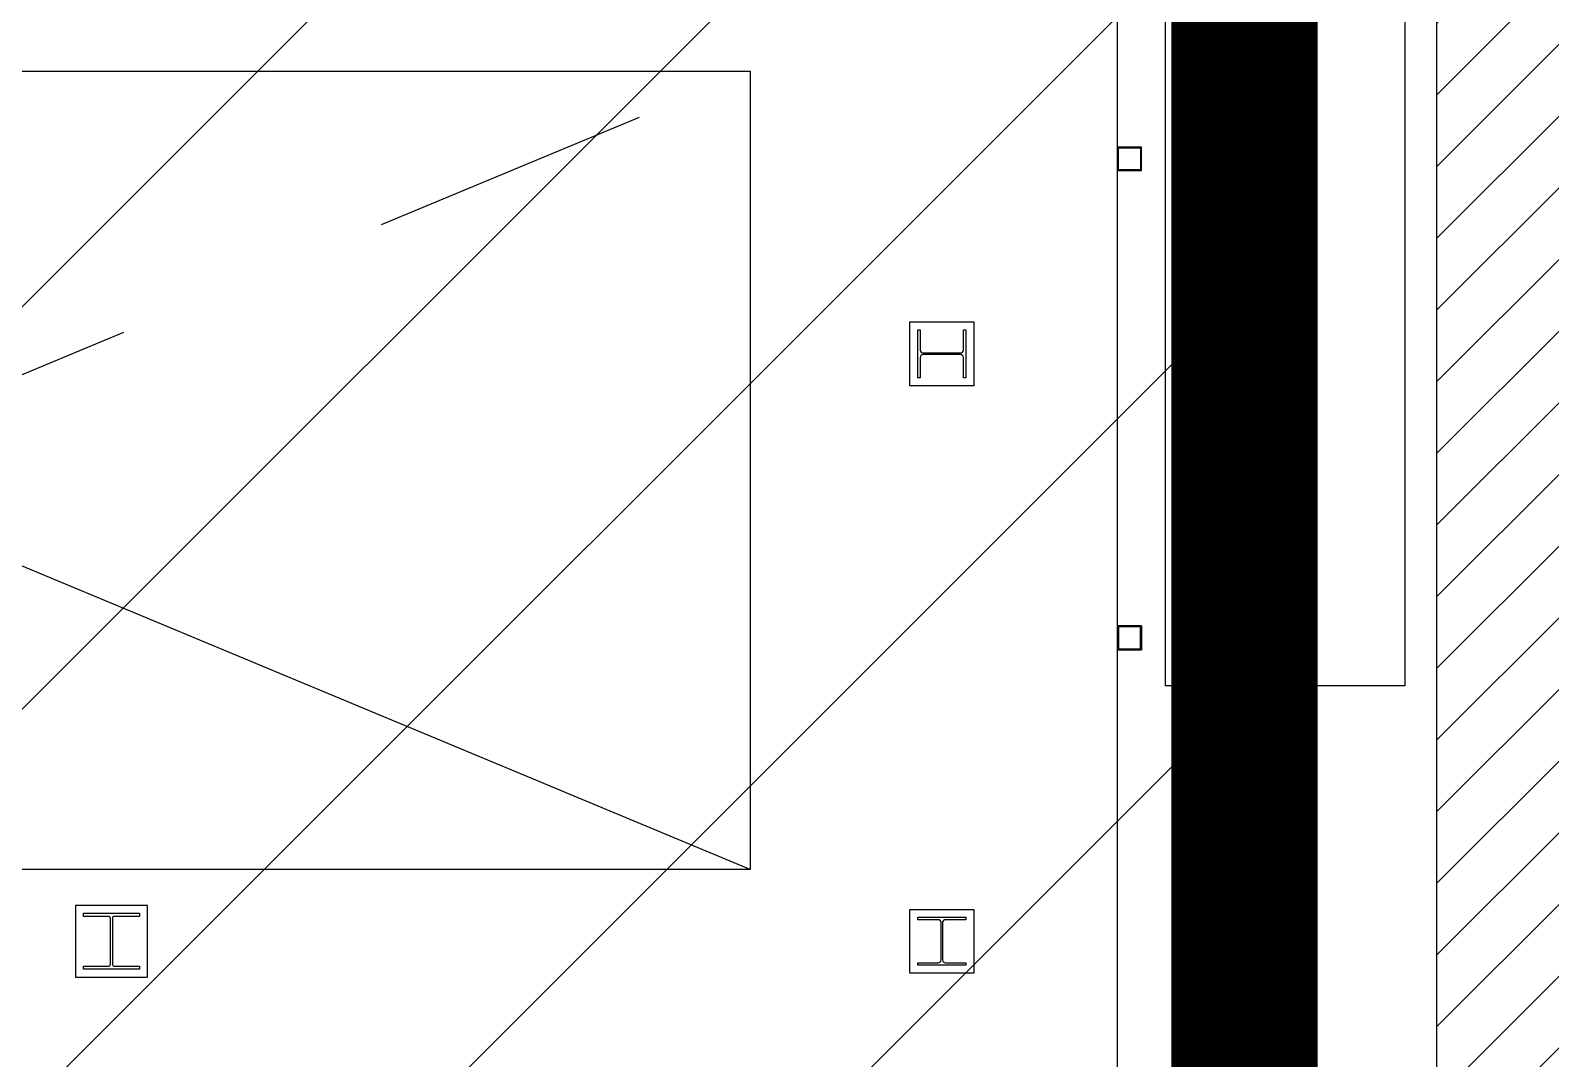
# Model space of a CAD drawing. Header units: millimetres. Extents: x 66027 to 360317, y -114806 to -64032.
# Drawn here: x 129094 to 129666, y -69182 to -68796 of the extents above; entities that cross this region are included whole.
import ezdxf

# ---------------------------------------------------------------- set-up
doc = ezdxf.new("R2010")
doc.units = ezdxf.units.MM
doc.header["$LTSCALE"] = 140
doc.linetypes.add('CENTER', pattern=[2, 1.25, -0.25, 0.25, -0.25])
for name, color, linetype in [('3', 3, 'Continuous'), ('C_CEN', 1, 'CENTER'), ('C_STEEL', 2, 'Continuous'), ('C_TEXT_01', 2, 'Continuous')]:
    doc.layers.add(name, color=color, linetype=linetype)

# ---------------------------------------------------------------- blocks, each defined once
blk = doc.blocks.new('KEY PLAN_NEW')
h = blk.add_hatch()
h.set_pattern_fill('ANSI31', color=253, scale=2)
h.set_pattern_definition([(45, (-1396.921, -1800.0236), (-4.490128, 4.490128), [])])
edge = h.paths.add_edge_path()
edge.add_line((-2006.86, -1075.94), (-2006.86, -1091.94))
edge.add_line((-2006.86, -1091.94), (-2067.86, -1091.94))
edge.add_line((-2067.86, -1091.94), (-2067.86, -1375.94))
edge.add_line((-2067.86, -1375.94), (-2006.86, -1375.94))
edge.add_line((-2006.86, -1375.94), (-2006.86, -1391.94))
edge.add_line((-2006.86, -1391.94), (-2007.86, -1391.94))
edge.add_line((-2007.86, -1391.94), (-2007.86, -1488.94))
edge.add_line((-2007.86, -1488.94), (-2008.31, -1488.94))
edge.add_arc((-2028.72, -1493.5), 20.91, 12.5777, 76.5787)
edge.add_line((-2023.86, -1473.16), (-2023.86, -1391.94))
edge.add_line((-2023.86, -1391.94), (-2247.86, -1391.94))
edge.add_line((-2247.86, -1391.94), (-2247.86, -1488.94))
edge.add_line((-2247.86, -1488.94), (-2263.86, -1488.94))
edge.add_line((-2263.86, -1488.94), (-2263.86, -1452.18))
edge.add_line((-2263.86, -1452.18), (-2549.86, -1452.18))
edge.add_line((-2549.86, -1452.18), (-2549.86, -1488.94))
edge.add_line((-2549.86, -1488.94), (-2565.86, -1488.94))
edge.add_line((-2565.86, -1488.94), (-2565.86, -1427.94))
edge.add_line((-2565.86, -1427.94), (-2720.86, -1427.94))
edge.add_line((-2720.86, -1427.94), (-2720.86, -1411.94))
edge.add_line((-2720.86, -1411.94), (-2623.86, -1411.94))
edge.add_line((-2623.86, -1411.94), (-2623.86, -1075.94))
edge.add_line((-2623.86, -1075.94), (-2563.86, -1075.94))
edge.add_line((-2563.86, -1075.94), (-2563.86, -1071.94))
edge.add_line((-2563.86, -1071.94), (-2547.86, -1071.94))
edge.add_line((-2547.86, -1071.94), (-2547.86, -1091.94))
edge.add_line((-2547.86, -1091.94), (-2607.86, -1091.94))
edge.add_line((-2607.86, -1091.94), (-2607.86, -1411.94))
edge.add_line((-2607.86, -1411.94), (-2549.86, -1411.94))
edge.add_line((-2549.86, -1411.94), (-2549.86, -1436.18))
edge.add_line((-2549.86, -1436.18), (-2263.86, -1436.18))
edge.add_line((-2263.86, -1436.18), (-2263.86, -1375.94))
edge.add_line((-2263.86, -1375.94), (-2083.86, -1375.94))
edge.add_line((-2083.86, -1375.94), (-2083.86, -1075.94))
edge.add_line((-2083.86, -1075.94), (-2006.86, -1075.94))
at = {"color": 253}
for p, q in [((-2123.86, -1368.38, 46), (-2123.86, -1075.5, 46)), ((-2083.86, -1375.94, 46), (-2083.86, -1075.94, 46)), ((-2123.86, -1250.44, 46), (-2120.86, -1250.44, 46)), ((-2123.74, -1253.32, 46), (-2123.74, -1250.56, 46)), ((-2123.74, -1250.56, 46), (-2120.98, -1250.56, 46)), ((-2120.98, -1250.56, 46), (-2120.98, -1253.32, 46)), ((-2120.98, -1250.56, 46), (-2120.98, -1253.32, 46)), ((-2120.86, -1253.44, 46), (-2120.86, -1250.44, 46)), ((-2120.86, -1253.44, 46), (-2123.86, -1253.44, 46)), ((-2120.98, -1253.32, 46), (-2123.74, -1253.32, 46)), ((-2120.86, -1310.44, 46), (-2123.86, -1310.44, 46)), ((-2120.98, -1310.56, 46), (-2123.74, -1310.56, 46)), ((-2123.74, -1310.56, 46), (-2123.74, -1313.32, 46)), ((-2120.98, -1313.32, 46), (-2120.98, -1310.56, 46)), ((-2120.98, -1313.32, 46), (-2120.98, -1310.56, 46)), ((-2120.86, -1310.44, 46), (-2120.86, -1313.44, 46)), ((-2123.86, -1313.44, 46), (-2120.86, -1313.44, 46)), ((-2123.74, -1313.32, 46), (-2120.98, -1313.32, 46)), ((-2253.36, -1346.82, 46), (-2253.36, -1346.44, 46)), ((-2253.36, -1346.44, 46), (-2246.36, -1346.44, 46)), ((-2250.24, -1346.82, 46), (-2253.36, -1346.82, 46)), ((-2249.98, -1352.8, 46), (-2249.98, -1347.08, 46)), ((-2249.74, -1347.08, 46), (-2249.74, -1352.8, 46)), ((-2246.36, -1346.82, 46), (-2249.48, -1346.82, 46)), ((-2246.36, -1346.44, 46), (-2246.36, -1346.82, 46)), ((-2253.36, -1353.44, 46), (-2253.36, -1353.06, 46)), ((-2253.36, -1353.06, 46), (-2250.24, -1353.06, 46)), ((-2246.36, -1353.44, 46), (-2253.36, -1353.44, 46)), ((-2249.48, -1353.06, 46), (-2246.36, -1353.06, 46)), ((-2246.36, -1353.06, 46), (-2246.36, -1353.44, 46))]:
    blk.add_line(p, q, dxfattribs=at)
at = {"color": 253, "elevation": 46}
blk.add_lwpolyline([(-2117.86, -1197.94), (-2087.86, -1197.94), (-2087.86, -1317.94), (-2117.86, -1317.94)], close=True, dxfattribs=at)
blk.add_lwpolyline([(-2409.86, -1240.94), (-2169.86, -1240.94), (-2169.86, -1340.94), (-2409.86, -1340.94)], dxfattribs=at)
at = {"color": 253}
for centre, start, end in [((-2250.24, -1347.08, 46), 0, 90), ((-2249.48, -1347.08, 46), 90, 180), ((-2250.24, -1352.8, 46), 270, 0), ((-2249.48, -1352.8, 46), 180, 270)]:
    blk.add_arc(centre, 0.26, start, end, dxfattribs=at)
at = {"layer": 'C_CEN', "color": 253}
for p, q in [((-2409.86, -1340.94, 46), (-2169.86, -1240.94, 46)), ((-2169.86, -1340.94, 46), (-2409.86, -1240.94, 46))]:
    blk.add_line(p, q, dxfattribs=at)
at = {"layer": 'C_STEEL', "color": 253, "elevation": 46}
blk.add_lwpolyline([(-2245.36, -1345.44), (-2254.36, -1345.44), (-2254.36, -1354.44), (-2245.36, -1354.44)], close=True, dxfattribs=at)
at = {"layer": 'C_TEXT_01', "color": 253, "elevation": 46}
for points in [[(-2149.86, -1272.34), (-2141.86, -1272.34), (-2141.86, -1280.34), (-2149.86, -1280.34)], [(-2149.86, -1353.94), (-2149.86, -1345.94), (-2141.86, -1345.94), (-2141.86, -1353.94)]]:
    blk.add_lwpolyline(points, close=True, dxfattribs=at)
for points in [[(-2148.86, -1276.34), (-2148.86, -1273.34), (-2148.56, -1273.34), (-2148.56, -1275.88, 0.414214), (-2148.2, -1276.24), (-2143.52, -1276.24, 0.414214), (-2143.16, -1275.88), (-2143.16, -1273.34), (-2142.86, -1273.34), (-2142.86, -1279.34), (-2143.16, -1279.34), (-2143.16, -1276.8, 0.414214), (-2143.52, -1276.44), (-2148.2, -1276.44, 0.414214), (-2148.56, -1276.8), (-2148.56, -1279.34), (-2148.86, -1279.34), (-2148.86, -1276.34)], [(-2145.86, -1352.94), (-2148.86, -1352.94), (-2148.86, -1352.64), (-2146.32, -1352.64, 0.414214), (-2145.96, -1352.28), (-2145.96, -1347.6, 0.414214), (-2146.32, -1347.24), (-2148.86, -1347.24), (-2148.86, -1346.94), (-2142.86, -1346.94), (-2142.86, -1347.24), (-2145.4, -1347.24, 0.414214), (-2145.76, -1347.6), (-2145.76, -1352.28, 0.414214), (-2145.4, -1352.64), (-2142.86, -1352.64), (-2142.86, -1352.94), (-2145.86, -1352.94)]]:
    blk.add_lwpolyline(points, format="xyb", dxfattribs=at)

msp = doc.modelspace()

# ---------------------------------------------------------------- hatches: boundary and pattern name
at = {"layer": '3'}
h = msp.add_hatch(dxfattribs=at)
h.set_pattern_fill('ANSI31', color=256, scale=855.36)
h.set_pattern_definition([(45, (-4781843.73, 725383.7), (-75.603857, 75.603857), [])])
h.paths.add_polyline_path([(129550.5, -68272.51), (128178.84, -68272.51), (128178.84, -69252.27), (129550.5, -69252.27)])

# ---------------------------------------------------------------- linework, layer by layer
at = {"layer": '3', "const_width": 55, "elevation": 151.8}
msp.add_lwpolyline([(129550.5, -69252.27), (128178.84, -69252.27), (128178.84, -68272.51), (129550.5, -68272.51)], close=True, dxfattribs=at)

# ---------------------------------------------------------------- block references
at = {"xscale": 3, "yscale": 3, "zscale": 3}
msp.add_blockref('KEY PLAN_NEW', (135874.42, -65088.16), dxfattribs=at)

doc.saveas('drawing.dxf')
